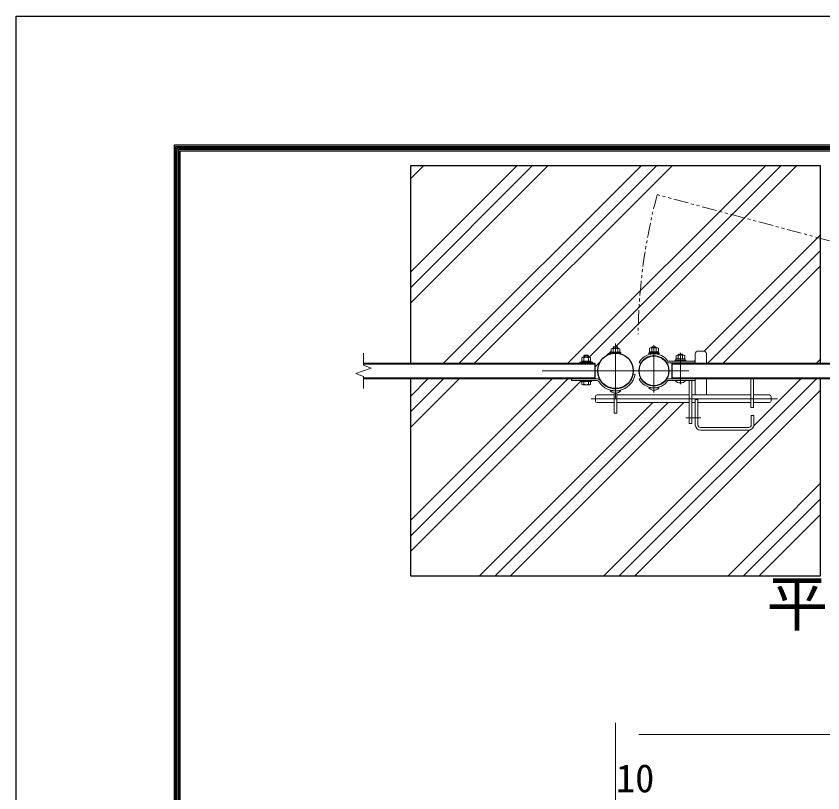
# Model space of a CAD drawing. Units: millimetres, scale not verified. Extents: x -4200 to 4200, y -2970 to 2970.
# Drawn here: x -4200 to -2823, y 1643 to 2970 of the extents above; entities that cross this region are included whole.
import ezdxf
from ezdxf.enums import TextEntityAlignment as Align

# ---------------------------------------------------------------- set-up
doc = ezdxf.new("R2010")
doc.units = ezdxf.units.MM
doc.header["$LTSCALE"] = 10
doc.linetypes.add('USER1', pattern=[50.8, 31.75, -6.35, 6.35, -6.35])
doc.linetypes.add('USER2', pattern=[5, 2.5, -0.5, 0.5, -0.5, 0.5, -0.5])
for name, color, linetype, lineweight in [('0-0_D-TTL-TXT', 7, 'Continuous', 25), ('0-1_D-STR-DIM', 7, 'Continuous', 13), ('0-2_D-BMK', 2, 'USER1', 13), ('0-3_D-STR4', 7, 'Continuous', 25), ('0-4_D-STR3', 3, 'Continuous', 13), ('0-5_D-STR1', 1, 'Continuous', 25), ('0-9_D-DCR-HCH', 7, 'Continuous', 13), ('0-D_D-TTL', 7, 'Continuous', 25)]:
    doc.layers.add(name, color=color, linetype=linetype, lineweight=lineweight)
doc.styles.add('ＭＳ ゴシック', font='')
doc.styles.get('ＭＳ ゴシック').set_extended_font_data('MS Gothic')

msp = doc.modelspace()

# ---------------------------------------------------------------- linework, layer by layer
at = {"layer": '0-1_D-STR-DIM'}
for p, q in [((-3606.84, 2373.71), (-3606.84, 2394.09)), ((-3620.05, 2359.28), (-3593.62, 2368.9)), ((-3593.62, 2368.9), (-3606.84, 2373.71)), ((-3606.84, 2354.47), (-3620.05, 2359.28)), ((-3606.84, 2334.09), (-3606.84, 2354.47)), ((-3176.84, 1541.7), (-3176.84, 1763.08)), ((-3136.84, 1743.08), (-2181.84, 1743.08))]:
    msp.add_line(p, q, dxfattribs=at)
at = {"layer": '0-2_D-BMK', "linetype": 'USER2'}
msp.add_line((-2183.57, 2417.9), (-3105.58, 2664.96), dxfattribs=at)
at = {"layer": '0-2_D-BMK'}
for p, q in [((-3176.84, 2410.86), (-3176.84, 2317.31)), ((-3176.84, 2395.67), (-3176.84, 2402.78)), ((-3111.19, 2407.86), (-3111.19, 2327.31)), ((-3066.04, 2341.22), (-3066.04, 2394.9)), ((-3301.84, 2364.09), (-3051.84, 2364.09)), ((-3218.15, 2316.39), (-2900.5, 2316.39)), ((-3056.62, 2283.89), (-3031.47, 2283.89))]:
    msp.add_line(p, q, dxfattribs=at)
at = {"layer": '0-2_D-BMK', "linetype": 'USER2'}
msp.add_arc((-2183.57, 2417.9), 954.54, 165, 179.4668, dxfattribs=at)
at = {"layer": '0-3_D-STR4'}
msp.add_line((-3526.84, 2714.09), (-3526.84, 2377.09), dxfattribs=at)
for points in [[(-2826.84, 2377.09), (-2826.84, 2714.09), (-3526.84, 2714.09)], [(-3526.84, 2351.09), (-3526.84, 2014.09), (-2826.84, 2014.09), (-2826.84, 2351.09)]]:
    msp.add_lwpolyline(points, dxfattribs=at)
at = {"layer": '0-4_D-STR3'}
for p, q in [((-3184.34, 2395.94), (-3184.34, 2401.74)), ((-3184.34, 2395.94), (-3169.34, 2395.94)), ((-3182.62, 2402.44), (-3171.07, 2402.44)), ((-3180.84, 2404.47), (-3180.04, 2405.27)), ((-3180.84, 2402.44), (-3180.84, 2404.47)), ((-3180.59, 2395.94), (-3180.59, 2401.74)), ((-3180.04, 2405.27), (-3173.64, 2405.27)), ((-3180.04, 2402.44), (-3180.04, 2405.27)), ((-3173.64, 2402.44), (-3173.64, 2405.27)), ((-3173.09, 2395.94), (-3173.09, 2401.74)), ((-3172.84, 2402.44), (-3172.84, 2404.47)), ((-3169.34, 2395.94), (-3169.34, 2401.74)), ((-3103.49, 2396.79), (-3118.89, 2396.79)), ((-3118.89, 2394.79), (-3118.89, 2396.79)), ((-3118.69, 2396.79), (-3118.69, 2402.59)), ((-3118.69, 2396.79), (-3103.69, 2396.79)), ((-3116.97, 2403.29), (-3105.42, 2403.29)), ((-3115.19, 2404.19), (-3114.39, 2404.99)), ((-3115.19, 2403.29), (-3115.19, 2404.19)), ((-3114.94, 2396.79), (-3114.94, 2402.59)), ((-3114.39, 2404.99), (-3107.99, 2404.99)), ((-3114.39, 2403.29), (-3114.39, 2404.99)), ((-3107.99, 2403.29), (-3107.99, 2404.99)), ((-3107.44, 2396.79), (-3107.44, 2402.59)), ((-3107.19, 2403.29), (-3107.19, 2404.19)), ((-3103.69, 2396.79), (-3103.69, 2402.59)), ((-3103.49, 2394.79), (-3103.49, 2396.79)), ((-3035.69, 2397.89), (-3026.69, 2397.89)), ((-3234.34, 2380.69), (-3234.34, 2386.49)), ((-3232.62, 2387.19), (-3221.07, 2387.19)), ((-3230.84, 2389.79), (-3229.84, 2390.79)), ((-3230.84, 2387.19), (-3230.84, 2389.79)), ((-3230.59, 2380.69), (-3230.59, 2386.49)), ((-3229.84, 2387.19), (-3229.84, 2390.79)), ((-3229.84, 2390.79), (-3223.84, 2390.79)), ((-3223.84, 2387.19), (-3223.84, 2390.79)), ((-3223.09, 2380.69), (-3223.09, 2386.49)), ((-3222.84, 2387.19), (-3222.84, 2389.79)), ((-3219.34, 2380.69), (-3219.34, 2386.49)), ((-3185.84, 2394.34), (-3167.84, 2394.34)), ((-3103.49, 2394.79), (-3118.89, 2394.79)), ((-3058.34, 2384.39), (-3073.74, 2384.39)), ((-3073.74, 2382.39), (-3073.74, 2384.39)), ((-3058.34, 2382.39), (-3073.74, 2382.39)), ((-3073.54, 2384.39), (-3073.54, 2390.19)), ((-3073.54, 2384.39), (-3058.54, 2384.39)), ((-3071.82, 2390.89), (-3060.27, 2390.89)), ((-3070.04, 2391.59), (-3069.24, 2392.39)), ((-3070.04, 2390.89), (-3070.04, 2391.59)), ((-3069.79, 2384.39), (-3069.79, 2390.19)), ((-3069.24, 2392.39), (-3062.84, 2392.39)), ((-3069.24, 2390.89), (-3069.24, 2392.39)), ((-3062.84, 2390.89), (-3062.84, 2392.39)), ((-3062.29, 2384.39), (-3062.29, 2390.19)), ((-3062.04, 2390.89), (-3062.04, 2391.59)), ((-3058.54, 2384.39), (-3058.54, 2390.19)), ((-3058.34, 2382.39), (-3058.34, 2384.39)), ((-3040.69, 2392.89), (-3040.69, 2377.59)), ((-3021.69, 2392.89), (-3021.69, 2377.09)), ((-3215.84, 2378.69), (-3237.84, 2378.69)), ((-3237.84, 2377.09), (-3237.84, 2378.69)), ((-3237.84, 2377.09), (-3237.84, 2378.69)), ((-3215.84, 2377.09), (-3237.84, 2377.09)), ((-3219.14, 2380.69), (-3234.54, 2380.69)), ((-3234.54, 2378.69), (-3234.54, 2380.69)), ((-3219.14, 2378.69), (-3234.54, 2378.69)), ((-3234.34, 2380.69), (-3219.34, 2380.69)), ((-3219.14, 2378.69), (-3219.14, 2380.69)), ((-3215.84, 2377.09), (-3215.84, 2378.69)), ((-3215.84, 2377.09), (-3215.84, 2378.69)), ((-3136.59, 2378.29), (-3133.8, 2376.72)), ((-3089.09, 2377.59), (-3041.04, 2377.59)), ((-3087.36, 2380.79), (-3041.04, 2380.79)), ((-3041.04, 2380.79), (-3041.04, 2377.59)), ((-3146.65, 2358.24), (-3143.51, 2357.63)), ((-3251.84, 2347.39), (-3251.84, 2350.59)), ((-3208.21, 2350.59), (-3251.84, 2350.59)), ((-3208.21, 2347.39), (-3251.84, 2347.39)), ((-3235.84, 2347.39), (-3235.84, 2345.79)), ((-3235.84, 2345.79), (-3217.84, 2345.79)), ((-3234.34, 2350.59), (-3234.34, 2351.09)), ((-3234.34, 2350.59), (-3219.34, 2350.59)), ((-3234.34, 2341.37), (-3234.34, 2345.79)), ((-3234.34, 2345.79), (-3219.34, 2345.79)), ((-3230.6, 2341.37), (-3230.6, 2345.79)), ((-3230.59, 2350.59), (-3230.59, 2351.09)), ((-3223.09, 2350.59), (-3223.09, 2351.09)), ((-3223.08, 2341.37), (-3223.08, 2345.79)), ((-3219.34, 2350.59), (-3219.34, 2351.09)), ((-3219.34, 2341.37), (-3219.34, 2345.79)), ((-3136.59, 2349.89), (-3133.8, 2351.45)), ((-3089.09, 2350.59), (-3041.04, 2350.59)), ((-3087.36, 2347.39), (-3041.04, 2347.39)), ((-3075.04, 2347.39), (-3057.04, 2347.39)), ((-3071.69, 2350.79), (-3071.17, 2351.09)), ((-3060.39, 2350.79), (-3060.91, 2351.09)), ((-3046.69, 2347.39), (-3046.69, 2273.89)), ((-3041.04, 2347.39), (-3041.04, 2350.59)), ((-3040.69, 2351.09), (-3040.69, 2322.89)), ((-3021.69, 2351.09), (-3021.69, 2322.89)), ((-2945.69, 2351.09), (-2945.69, 2301.39)), ((-2941.19, 2351.09), (-2941.19, 2301.39)), ((-3232.47, 2340.29), (-3221.21, 2340.29)), ((-3185.84, 2330.14), (-3167.84, 2330.14)), ((-3182.49, 2330.14), (-3182.49, 2330.61)), ((-3171.19, 2330.14), (-3171.19, 2330.61)), ((-3120.19, 2334.99), (-3102.19, 2334.99)), ((-3116.84, 2334.99), (-3116.84, 2335.54)), ((-3105.54, 2334.99), (-3105.54, 2335.54)), ((-3211.19, 2319.89), (-3211.19, 2312.89)), ((-3208.19, 2322.89), (-3179.14, 2322.89)), ((-3179.14, 2326.36), (-3179.14, 2291.96)), ((-3174.54, 2326.36), (-3174.54, 2291.96)), ((-3174.54, 2322.89), (-3051.19, 2322.89)), ((-3046.69, 2322.89), (-2945.69, 2322.89)), ((-3040.69, 2314.89), (-3040.69, 2271.89)), ((-3040.69, 2314.89), (-3036.19, 2314.89)), ((-3036.19, 2314.89), (-3036.19, 2271.89)), ((-2941.19, 2322.89), (-2914.19, 2322.89)), ((-2911.19, 2319.89), (-2911.19, 2312.89)), ((-3208.19, 2309.89), (-3179.14, 2309.89)), ((-3174.54, 2309.89), (-3051.19, 2309.89)), ((-3046.69, 2309.89), (-3040.69, 2309.89)), ((-3036.19, 2309.89), (-2945.69, 2309.89)), ((-2945.69, 2301.39), (-2941.19, 2301.39)), ((-2941.19, 2309.89), (-2914.19, 2309.89)), ((-3174.54, 2291.96), (-3179.14, 2291.96)), ((-2945.19, 2287.89), (-2945.19, 2271.89)), ((-2945.19, 2287.89), (-2940.69, 2287.89)), ((-2940.69, 2287.89), (-2940.69, 2271.89)), ((-3031.69, 2267.39), (-2949.69, 2267.39)), ((-3031.69, 2262.89), (-2949.69, 2262.89))]:
    msp.add_line(p, q, dxfattribs=at)
for points in [[(-3167.84, 2394.35), (-3167.84, 2395.94), (-3185.84, 2395.94), (-3185.84, 2394.35)], [(-3180.84, 2404.47), (-3172.84, 2404.47), (-3173.64, 2405.27)], [(-3115.19, 2404.19), (-3107.19, 2404.19), (-3107.99, 2404.99)], [(-3230.84, 2389.79), (-3222.84, 2389.79), (-3223.84, 2390.79)], [(-3070.04, 2391.59), (-3062.04, 2391.59), (-3062.84, 2392.39)], [(-3235.84, 2347.39), (-3217.84, 2347.39), (-3217.84, 2345.79)], [(-3051.19, 2347.39), (-3051.19, 2273.89), (-3046.69, 2273.89)]]:
    msp.add_lwpolyline(points, dxfattribs=at)
for points in [[(-3120.19, 2394.79), (-3120.19, 2393.19), (-3102.19, 2393.19), (-3102.19, 2394.79)], [(-3075.04, 2382.39), (-3075.04, 2380.79), (-3057.04, 2380.79), (-3057.04, 2382.39)]]:
    msp.add_lwpolyline(points, close=True, dxfattribs=at)
for centre, radius, start, end in [((-3182.46, 2399.59), 2.85, 48.83491, 131.16509), ((-3176.84, 2392.04), 10.39, 68.85295, 111.14705), ((-3171.21, 2399.59), 2.85, 48.86505, 131.13495), ((-3116.81, 2400.44), 2.85, 48.83491, 131.16509), ((-3111.19, 2392.89), 10.39, 68.85295, 111.14705), ((-3105.56, 2400.44), 2.85, 48.86505, 131.13495), ((-3035.69, 2392.89), 5, 90, 180), ((-3026.69, 2392.89), 5, 0, 90), ((-3232.46, 2384.34), 2.85, 48.83491, 131.16509), ((-3226.84, 2376.79), 10.39, 68.85295, 111.14705), ((-3221.21, 2384.34), 2.85, 48.86505, 131.13495), ((-3111.19, 2364.09), 29.1, 35.02146, 150.7918), ((-3111.19, 2364.09), 25.9, 31.41517, 150.7918), ((-3071.66, 2388.04), 2.85, 48.83491, 131.16509), ((-3066.04, 2380.49), 10.39, 68.85295, 111.14705), ((-3060.41, 2388.04), 2.85, 48.86505, 131.13495), ((-3176.84, 2364.09), 33.95, 212.38911, 349.04288), ((-3176.84, 2364.09), 30.75, 212.38911, 349.04288), ((-3232.47, 2342.45), 2.16, 210, 330), ((-3226.84, 2347.36), 7.08, 237.93138, 302.06862), ((-3221.21, 2342.45), 2.16, 210, 330), ((-3208.21, 2344.19), 6.4, 32.38911, 90), ((-3208.21, 2344.19), 3.2, 32.38911, 90), ((-3111.19, 2364.09), 29.1, 209.2082, 324.97854), ((-3111.19, 2364.09), 25.9, 209.2082, 328.58483), ((-3066.04, 2355.51), 12.12, 222.07502, 317.92498), ((-3068.86, 2344.44), 6.95, 106.90112, 113.9872), ((-3068.86, 2344.44), 6.95, 66.0128, 73.09888), ((-3063.21, 2344.39), 7, 106.71589, 113.81332), ((-3063.21, 2344.39), 7, 66.18668, 73.28411), ((-3176.84, 2338.26), 12.12, 222.07502, 317.92498), ((-3111.19, 2343.11), 12.12, 222.07502, 317.92498), ((-3208.19, 2319.89), 3, 90, 180), ((-2914.19, 2319.89), 3, 0, 90), ((-3208.19, 2312.89), 3, 180, 270), ((-2914.19, 2312.89), 3, 270, 0), ((-3031.69, 2271.89), 9, 180, 270), ((-3031.69, 2271.89), 4.5, 180, 270), ((-2949.69, 2271.89), 4.5, 270, 0), ((-2949.69, 2271.89), 9, 270, 0)]:
    msp.add_arc(centre, radius, start, end, dxfattribs=at)
at = {"layer": '0-5_D-STR1'}
for p, q in [((-3606.84, 2375.89), (-3211.84, 2375.89)), ((-3080.09, 2351.09), (-3080.09, 2377.09)), ((-3080.09, 2377.09), (-2248.09, 2377.09)), ((-3080.09, 2375.89), (-2248.09, 2375.89)), ((-3606.84, 2352.29), (-3211.84, 2352.29)), ((-3606.84, 2351.09), (-3211.84, 2351.09)), ((-3080.09, 2352.29), (-2248.09, 2352.29)), ((-3080.09, 2351.09), (-2248.09, 2351.09))]:
    msp.add_line(p, q, dxfattribs=at)
msp.add_lwpolyline([(-3606.84, 2377.09), (-3211.84, 2377.09), (-3211.84, 2351.09)], dxfattribs=at)
for centre, radius in [((-3176.84, 2364.09), 30.25), ((-3111.19, 2364.09), 25.4)]:
    msp.add_circle(centre, radius, dxfattribs=at)
at = {"layer": '0-9_D-DCR-HCH'}
for p, q in [((-3526.84, 2691.73), (-3504.48, 2714.09)), ((-3526.84, 2479.6), (-3292.35, 2714.09)), ((-3526.84, 2506.11), (-3318.87, 2714.09)), ((-3526.84, 2532.63), (-3345.38, 2714.09)), ((-3470.25, 2377.09), (-3133.25, 2714.09)), ((-3443.74, 2377.09), (-3106.74, 2714.09)), ((-3417.22, 2377.09), (-3080.22, 2714.09)), ((-3258.12, 2377.09), (-2921.12, 2714.09)), ((-3221.5, 2387.19), (-2894.6, 2714.09)), ((-3176.91, 2405.27), (-2868.09, 2714.09)), ((-3025.38, 2397.69), (-2826.84, 2596.24)), ((-3019.47, 2377.09), (-2826.84, 2569.72)), ((-2992.95, 2377.09), (-2826.84, 2543.2)), ((-3192.04, 2390.13), (-3184.34, 2397.83)), ((-3042.29, 2380.79), (-3040.69, 2382.39)), ((-2833.86, 2377.09), (-2826.84, 2384.1)), ((-3211.84, 2370.33), (-3203, 2379.17)), ((-3526.84, 2267.47), (-3443.22, 2351.09)), ((-3526.84, 2293.98), (-3469.74, 2351.09)), ((-3526.84, 2081.85), (-3257.6, 2351.09)), ((-3526.84, 2320.5), (-3496.25, 2351.09)), ((-3526.84, 2108.37), (-3284.12, 2351.09)), ((-3526.84, 2055.33), (-3235.84, 2346.33)), ((-3170.34, 2014.09), (-2833.34, 2351.09)), ((-2940.9, 2270.04), (-2859.86, 2351.09)), ((-3143.82, 2014.09), (-2826.84, 2331.07)), ((-3408.99, 2014.09), (-3113.19, 2309.89)), ((-3382.47, 2014.09), (-3086.67, 2309.89)), ((-3355.95, 2014.09), (-3060.15, 2309.89)), ((-3196.86, 2014.09), (-2947.84, 2263.1)), ((-2931.69, 2014.09), (-2826.84, 2118.94))]:
    msp.add_line(p, q, dxfattribs=at)
for points in [[(-2984.72, 2014.09), (-2906.05, 2092.76), (-2826.84, 2171.97)], [(-2958.21, 2014.09), (-2861.8, 2110.5), (-2826.84, 2145.45)]]:
    msp.add_lwpolyline(points, dxfattribs=at)
at = {"layer": '0-D_D-TTL', "color": 2}
msp.add_lwpolyline([(-4199.7, 2969.89), (4200.3, 2969.89), (4200.3, -2970.11), (-4199.7, -2970.11)], close=True, dxfattribs=at)
at = {"layer": '0-D_D-TTL'}
for points in [[(-3929.7, 2749.89), (3930.3, 2749.89), (3930.3, -2750.11), (-3929.7, -2750.11)], [(-3927.2, 2747.39), (3927.8, 2747.39), (3927.8, -2747.61), (-3927.2, -2747.61)], [(-3924.7, 2744.89), (3925.3, 2744.89), (3925.3, -2745.11), (-3924.7, -2745.11)], [(-3922.2, 2742.39), (3922.8, 2742.39), (3922.8, -2742.61), (-3922.2, -2742.61)], [(-3919.7, 2739.89), (3920.3, 2739.89), (3920.3, -2740.11), (-3919.7, -2740.11)]]:
    msp.add_lwpolyline(points, close=True, dxfattribs=at)

# ---------------------------------------------------------------- texts
at = {"layer": '0-0_D-TTL-TXT', "style": 'ＭＳ ゴシック'}
msp.add_text('平\u3000面\u3000図', height=76.98, dxfattribs=at).set_placement((-2919.23, 1905.56), align=Align.BOTTOM_LEFT)
at = {"layer": '0-1_D-STR-DIM', "style": 'ＭＳ ゴシック'}
msp.add_text('10', height=48.09, dxfattribs=at).set_placement((-3175.99, 1629.83), align=Align.BOTTOM_LEFT)

doc.saveas('drawing.dxf')
